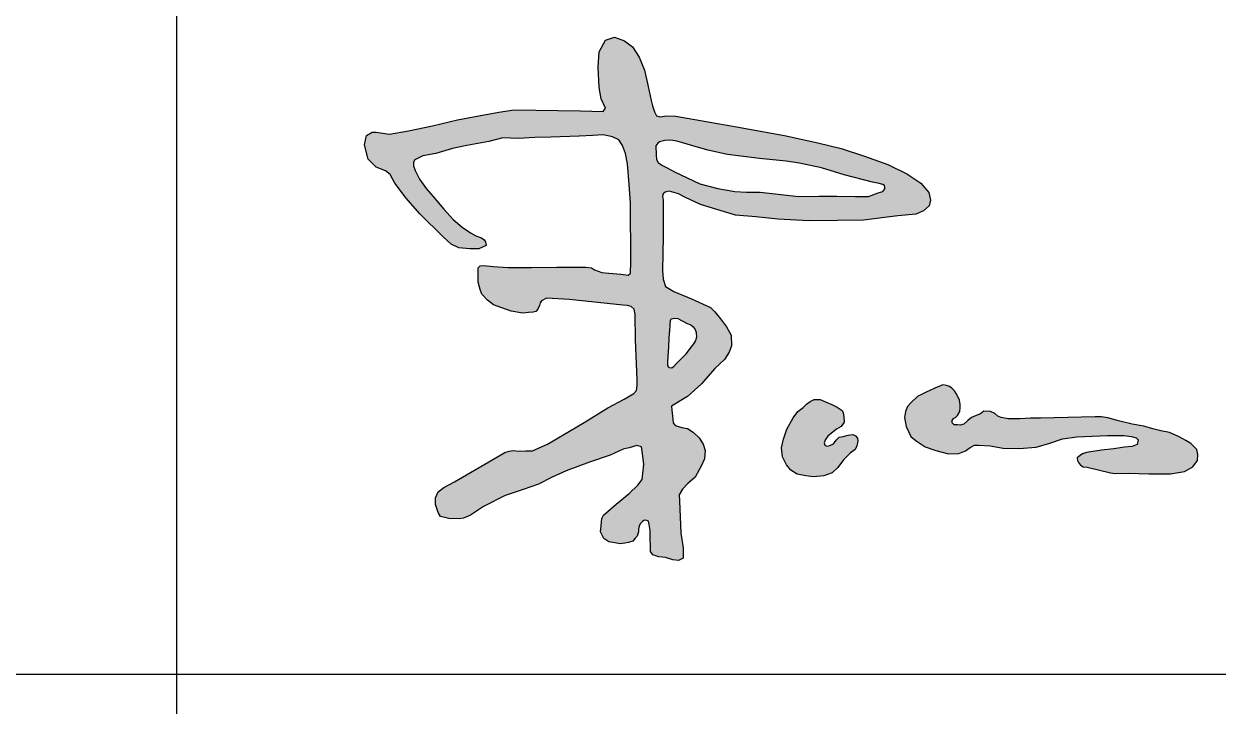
# Model space of a CAD drawing. Extents: x 1728470 to 1835391, y -157368 to 197905.
# Drawn here: x 1785044 to 1786843, y 131445 to 132473 of the extents above; entities that cross this region are included whole.
import ezdxf

# ---------------------------------------------------------------- set-up
doc = ezdxf.new("R2010")
doc.units = 0
doc.header["$LTSCALE"] = 1000
doc.header["$MEASUREMENT"] = 0
doc.layers.get('0').update_dxf_attribs({"linetype": 'CONTINUOUS'})
doc.layers.add('PUB_TITLE', color=4, linetype='CONTINUOUS')

msp = doc.modelspace()

# ---------------------------------------------------------------- hatches: boundary and pattern name
h = msp.add_hatch(color=7)
h.paths.add_polyline_path([(1786007.4, 132207.4), (1786006.3, 132213.3), (1786007.2, 132216.8), (1786010.1, 132219.3), (1786016.5, 132220.8), (1786030.1, 132217.1), (1786040.7, 132211.4), (1786063.5, 132201), (1786088, 132193.2), (1786116, 132184.9), (1786146.7, 132182.3), (1786179.9, 132178.7), (1786227.2, 132176.1), (1786269.9, 132176.6), (1786308.8, 132177.1), (1786360.8, 132183.7), (1786387.6, 132186.1), (1786399.5, 132191.1), (1786407.7, 132198.9), (1786409.7, 132207.5), (1786407.3, 132219), (1786395.4, 132232.9), (1786374, 132247.3), (1786345.4, 132261.3), (1786310.3, 132273.6), (1786275.3, 132285.2), (1786240.2, 132294), (1786189.8, 132305.1), (1786117.8, 132318.1), (1786026.2, 132333.8), (1786012, 132334.4), (1786002.5, 132332.9), (1785997, 132334.6), (1785994.2, 132340.8), (1785991.3, 132349.4), (1785989.2, 132357.6), (1785984.7, 132378.9), (1785978.9, 132403.6), (1785971.1, 132422.9), (1785960.9, 132438.5), (1785948.9, 132447.5), (1785934.1, 132453.3), (1785920.6, 132448.8), (1785910.7, 132431.1), (1785909.5, 132407.7), (1785910.8, 132377.1), (1785914, 132360.2), (1785920.2, 132345.9), (1785916.8, 132341.2), (1785882.6, 132342.2), (1785848.4, 132342.6), (1785782.7, 132343.5), (1785759.5, 132340.3), (1785729.5, 132334.3), (1785697.6, 132328.7), (1785659.7, 132319.5), (1785623.6, 132312.1), (1785595, 132307), (1785575.1, 132309.8), (1785569.1, 132309.8), (1785560.3, 132304.7), (1785557.6, 132290.9), (1785563.1, 132269), (1785575.2, 132257.4), (1785589, 132251.4), (1785596, 132245.9), (1785602.9, 132233), (1785620, 132210.3), (1785640.8, 132186.8), (1785675.7, 132152.2), (1785687.7, 132141.2), (1785699.4, 132135.7), (1785716.2, 132134.3), (1785729.4, 132134.3), (1785740.7, 132139), (1785740.5, 132140.6), (1785740.3, 132141.6), (1785739.5, 132144.4), (1785737.7, 132147.6), (1785733.6, 132150.4), (1785724.9, 132153.6), (1785717.3, 132158.1), (1785704.4, 132166.7), (1785691, 132178.2), (1785677.1, 132193.9), (1785660.5, 132213.3), (1785650.3, 132224.9), (1785640.3, 132239.3), (1785633.8, 132252.1), (1785631, 132259.1), (1785631, 132264.7), (1785633.3, 132268.1), (1785645.2, 132274.3), (1785665, 132278), (1785689.9, 132285.2), (1785711.7, 132289.9), (1785744.5, 132295.6), (1785765.8, 132301.3), (1785788.8, 132300.3), (1785813.7, 132301.8), (1785838.1, 132302.3), (1785880.7, 132303.9), (1785901.5, 132304.9), (1785917.1, 132306), (1785931.1, 132302.8), (1785940.5, 132298.2), (1785946.2, 132289.9), (1785950.4, 132277.9), (1785953.5, 132262.4), (1785956.1, 132231.2), (1785958.2, 132203.2), (1785958.4, 132113.9), (1785958.1, 132097.4), (1785954.4, 132094.6), (1785943.7, 132096), (1785925.5, 132097.2), (1785915.1, 132098.6), (1785903.8, 132102.6), (1785899.2, 132105.5), (1785891, 132106.6), (1785847.3, 132106.6), (1785808.9, 132106), (1785773.6, 132105.7), (1785751.1, 132107.5), (1785737.2, 132108.9), (1785731.7, 132108.3), (1785728.8, 132105.4), (1785728.5, 132095.3), (1785728.8, 132083.8), (1785731.7, 132072.8), (1785734.3, 132065.6), (1785742.7, 132056.9), (1785751.6, 132049.7), (1785764.1, 132045.1), (1785778.5, 132039.9), (1785795.9, 132037.3), (1785804.4, 132038), (1785811.6, 132038.6), (1785815.6, 132039.6), (1785818.7, 132042.9), (1785820.8, 132048.7), (1785822.2, 132052.7), (1785824.1, 132055.7), (1785831.5, 132059.5), (1785866.1, 132057.6), (1785946.3, 132049.4), (1785953.6, 132048.8), (1785959, 132047.4), (1785963.7, 132043.2), (1785965, 132034.9), (1785965.5, 131997), (1785968.3, 131937), (1785968.1, 131928.1), (1785967.3, 131920.3), (1785963.1, 131915.9), (1785948.3, 131907.7), (1785924.1, 131894.6), (1785888.3, 131872.4), (1785833.1, 131839.8), (1785820.7, 131834.2), (1785810.2, 131829.7), (1785800.6, 131829.4), (1785790, 131829.1), (1785781.3, 131829.9), (1785775.5, 131829.2), (1785768.7, 131827.2), (1785693, 131782.9), (1785677.1, 131774.2), (1785668.6, 131767.8), (1785664.5, 131758.8), (1785664.5, 131748.7), (1785668.6, 131736.7), (1785671.7, 131730.8), (1785684.6, 131727.7), (1785700, 131727.2), (1785706.4, 131728.2), (1785717, 131732.7), (1785736.8, 131745.7), (1785769.1, 131762.4), (1785796.3, 131771.4), (1785819.7, 131779.6), (1785839.8, 131789.9), (1785861.2, 131799.3), (1785896.2, 131812.4), (1785927.5, 131823.1), (1785946.8, 131832.1), (1785955.8, 131834.2), (1785967.7, 131837.5), (1785974.7, 131835.4), (1785976, 131825.2), (1785978, 131809.6), (1785976.8, 131795.6), (1785975.6, 131786.6), (1785969, 131777.9), (1785956.2, 131765.2), (1785936.5, 131749.2), (1785917.5, 131732.4), (1785915, 131727.8), (1785914, 131716.6), (1785912.7, 131707.7), (1785917.9, 131697.6), (1785925.5, 131692.6), (1785934.6, 131690.8), (1785942.4, 131689.6), (1785949.3, 131690.6), (1785955.2, 131691.2), (1785961.4, 131693.5), (1785965, 131697.9), (1785968, 131701.1), (1785970.3, 131707.7), (1785970.3, 131711.6), (1785971, 131715.9), (1785972.4, 131719.8), (1785976.2, 131723.2), (1785978.1, 131724.4), (1785981.3, 131725.3), (1785984.9, 131723.5), (1785986.1, 131718.7), (1785987.5, 131709.5), (1785987.6, 131698.9), (1785987.9, 131684.3), (1785987.9, 131677.8), (1785991.5, 131672.6), (1786000.6, 131670), (1786010.7, 131668.7), (1786021.7, 131665.5), (1786030.5, 131664.5), (1786037.2, 131667.6), (1786037.2, 131683.4), (1786033.9, 131705.7), (1786031.6, 131754.4), (1786031.3, 131763.5), (1786036.4, 131771.9), (1786044.4, 131780.3), (1786055.4, 131789.8), (1786064.9, 131807.4), (1786069.7, 131817.6), (1786070.4, 131830), (1786067.5, 131839.9), (1786061.3, 131849.4), (1786052.3, 131857.6), (1786043.9, 131863.1), (1786035.3, 131864.8), (1786025.1, 131868), (1786022.2, 131872), (1786021.1, 131882.1), (1786020.2, 131891.1), (1786019.8, 131897.1), (1786043.8, 131911.7), (1786064.8, 131930.4), (1786084.9, 131953.7), (1786099.5, 131967.5), (1786106.8, 131978.1), (1786110.1, 131988), (1786109.4, 132003.8), (1786102.8, 132016.6), (1786093.7, 132028.7), (1786084.9, 132038.9), (1786078.3, 132045.8), (1786049.7, 132058.6), (1786023.4, 132069.7), (1786010.7, 132077.1), (1786007.2, 132088.2), (1786006, 132101.6), (1786007.4, 132152.6)])
h.paths.add_polyline_path([(1786024.5, 132249.9), (1786013, 132256.3), (1786005.3, 132260.1), (1785999.8, 132264), (1785997, 132268.8), (1785996.6, 132275.7), (1785996.3, 132289.4), (1785997.8, 132291.2), (1785999.1, 132293.3), (1786001.7, 132295.3), (1786005.7, 132296.6), (1786009.5, 132297.4), (1786016.3, 132297.8), (1786021.6, 132297.6), (1786028, 132296.6), (1786035, 132294.4), (1786051.7, 132289.3), (1786074.3, 132282.8), (1786103.9, 132276.4), (1786152.1, 132270.3), (1786192.7, 132266.1), (1786212.4, 132263), (1786245.7, 132256.3), (1786280, 132245.4), (1786322.4, 132234.5), (1786332.6, 132232.7), (1786337.9, 132231.1), (1786340.5, 132229.4), (1786341.1, 132226.8), (1786341.3, 132224.6), (1786338.3, 132220.7), (1786330.8, 132218.5), (1786316.4, 132213.2), (1786296.7, 132212.9), (1786268.6, 132213.5), (1786241.7, 132213.5), (1786211.4, 132212.9), (1786153.4, 132219.4), (1786132.9, 132219.4), (1786115.4, 132220.5), (1786089.7, 132225.2), (1786062.2, 132232.2)], flags=16)
h.paths.add_polyline_path([(1786021.7, 132029.3), (1786024.9, 132029.8), (1786029.5, 132029.3), (1786043.2, 132021.6), (1786048.7, 132019.3), (1786052.3, 132016.4), (1786055.3, 132012.7), (1786056.7, 132008.1), (1786057.3, 132001.1), (1786055.7, 131996), (1786052.8, 131990.8), (1786047.5, 131983.9), (1786040.2, 131974.3), (1786033.1, 131967.2), (1786026.7, 131960.9), (1786022.8, 131956.1), (1786020.1, 131954.4), (1786017, 131954.6), (1786015.6, 131955.5), (1786014.2, 131958.1), (1786014.1, 131963.5), (1786015.6, 131986.5), (1786016.2, 132000.1), (1786016.8, 132006.2), (1786017.5, 132010.6), (1786017.6, 132019.7), (1786018.1, 132026.1), (1786019.2, 132028.4)], flags=16)
h = msp.add_hatch(color=7)
h.paths.add_polyline_path([(1786289.1, 131826.2), (1786296.3, 131831.6), (1786298.8, 131837.3), (1786300.4, 131844.2), (1786299.9, 131848.6), (1786296.8, 131852.2), (1786292.7, 131854), (1786285.7, 131853.2), (1786278.5, 131851.4), (1786272.1, 131850.4), (1786267.7, 131845.8), (1786263.6, 131840.4), (1786258.2, 131837.5), (1786253.6, 131836.5), (1786250.5, 131838.1), (1786249.5, 131841.9), (1786251.5, 131846.5), (1786255.4, 131851.7), (1786268.3, 131862.3), (1786275.2, 131866.1), (1786279.7, 131872.7), (1786279.5, 131881.2), (1786278.4, 131886.7), (1786276.6, 131890.4), (1786269.5, 131895.5), (1786261.2, 131899.5), (1786251.6, 131903.6), (1786243.7, 131906.8), (1786234.5, 131906.8), (1786228.6, 131904.1), (1786223.3, 131900), (1786217.9, 131895.1), (1786210.2, 131888.7), (1786203, 131879.4), (1786193.4, 131862.5), (1786188.5, 131847.2), (1786185.5, 131833.9), (1786187, 131820.8), (1786193.2, 131808.5), (1786199.3, 131800.7), (1786208.9, 131794.6), (1786222.2, 131791.8), (1786233.8, 131790.2), (1786249, 131792), (1786261.8, 131796.4), (1786270.3, 131804.6), (1786278.8, 131816.2)])
h.paths.add_polyline_path([(1786770, 131857.2), (1786756.8, 131859.7), (1786744.7, 131862.6), (1786731.2, 131867), (1786713.7, 131869.6), (1786693.2, 131874.7), (1786677.1, 131879.4), (1786667.3, 131880.9), (1786657.8, 131880.9), (1786575.4, 131878.9), (1786560.7, 131878.9), (1786544.3, 131877.9), (1786526.8, 131877.7), (1786516.3, 131880), (1786511.1, 131882), (1786506.8, 131885.9), (1786500.1, 131888.9), (1786490, 131889.2), (1786485.4, 131885.6), (1786478.7, 131882.8), (1786471.5, 131880), (1786465.9, 131875.1), (1786460, 131870), (1786454.5, 131868.2), (1786450.3, 131868.7), (1786445.3, 131868.6), (1786442.7, 131871.9), (1786442.5, 131875.4), (1786444.5, 131878.2), (1786448.1, 131880.4), (1786450.6, 131882.7), (1786454.2, 131888.8), (1786454.7, 131894.9), (1786454.4, 131899.4), (1786453.6, 131906.1), (1786451.5, 131910.6), (1786448.3, 131915.8), (1786446, 131920.1), (1786442, 131924.1), (1786438.3, 131926.5), (1786434.1, 131928), (1786428.3, 131928.9), (1786426, 131928.1), (1786423.7, 131927), (1786420.9, 131926), (1786403.4, 131918), (1786390.2, 131911.4), (1786380.7, 131902.7), (1786375.3, 131896.5), (1786372, 131888.8), (1786370.5, 131879.7), (1786373.1, 131866.2), (1786380.4, 131851.2), (1786388.4, 131844.6), (1786401.9, 131835.8), (1786418, 131830), (1786437, 131824.9), (1786452.4, 131825.6), (1786462.6, 131829.6), (1786469.5, 131834.8), (1786476.1, 131838), (1786482, 131838), (1786499.9, 131837.3), (1786519.4, 131833.7), (1786543.6, 131833.2), (1786569, 131835), (1786589.5, 131841.4), (1786608.8, 131847.8), (1786630.4, 131850.7), (1786653.2, 131851.9), (1786676.5, 131852.5), (1786701.1, 131852.9), (1786712.4, 131851.4), (1786719.6, 131849.1), (1786722.5, 131846.2), (1786721.1, 131839.3), (1786713.7, 131836.3), (1786701.9, 131834.9), (1786686.1, 131832.6), (1786667.2, 131830.4), (1786645, 131826.9), (1786639, 131824.9), (1786635.4, 131822.8), (1786630.9, 131819), (1786631.3, 131815), (1786632.7, 131811.9), (1786635.9, 131808.2), (1786639.9, 131805.6), (1786645.9, 131804.9), (1786680.9, 131796.3), (1786688.1, 131795.5), (1786707.5, 131795.8), (1786738.5, 131794.7), (1786771.4, 131794.7), (1786792.3, 131798.4), (1786804.7, 131805.3), (1786812, 131815.2), (1786812.7, 131823.9), (1786810.9, 131831.6), (1786802.1, 131840.7), (1786794.4, 131845.1), (1786784.2, 131850.9)])

# ---------------------------------------------------------------- linework, layer by layer
for points in [[(1785740.7, 132139), (1785729.4, 132134.3), (1785716.2, 132134.3), (1785699.4, 132135.7), (1785687.7, 132141.2), (1785675.7, 132152.2), (1785640.8, 132186.8), (1785620, 132210.3), (1785602.9, 132233), (1785596, 132245.9), (1785589, 132251.4), (1785575.2, 132257.4), (1785563.1, 132269), (1785557.6, 132290.9), (1785560.3, 132304.7), (1785569.1, 132309.8), (1785575.1, 132309.8), (1785595, 132307), (1785623.6, 132312.1), (1785659.7, 132319.5), (1785697.6, 132328.7), (1785729.5, 132334.3), (1785759.5, 132340.3), (1785782.7, 132343.5), (1785848.4, 132342.6), (1785882.6, 132342.2), (1785916.8, 132341.2), (1785920.2, 132345.9), (1785914, 132360.2), (1785910.8, 132377.1), (1785909.5, 132407.7), (1785910.7, 132431.1), (1785920.6, 132448.8), (1785934.1, 132453.3), (1785948.9, 132447.5), (1785960.9, 132438.5), (1785971.1, 132422.9), (1785978.9, 132403.6), (1785984.7, 132378.9), (1785989.2, 132357.6), (1785991.3, 132349.4), (1785994.2, 132340.8), (1785997, 132334.6), (1786002.5, 132332.9), (1786012, 132334.4), (1786026.2, 132333.8), (1786117.8, 132318.1), (1786189.8, 132305.1), (1786240.2, 132294), (1786275.3, 132285.2), (1786310.3, 132273.6), (1786345.4, 132261.3), (1786374, 132247.3), (1786395.4, 132232.9), (1786407.3, 132219), (1786409.7, 132207.5), (1786407.7, 132198.9), (1786399.5, 132191.1), (1786387.6, 132186.1), (1786360.8, 132183.7), (1786308.8, 132177.1), (1786269.9, 132176.6), (1786227.2, 132176.1), (1786179.9, 132178.7), (1786146.7, 132182.3), (1786116, 132184.9), (1786088, 132193.2), (1786063.5, 132201), (1786040.7, 132211.4), (1786030.1, 132217.1), (1786016.5, 132220.8), (1786010.1, 132219.3), (1786007.2, 132216.8), (1786006.3, 132213.3), (1786007.4, 132207.4), (1786007.4, 132152.6), (1786006, 132101.6), (1786007.2, 132088.2), (1786010.7, 132077.1), (1786023.4, 132069.7), (1786049.7, 132058.6), (1786078.3, 132045.8), (1786084.9, 132038.9), (1786093.7, 132028.7), (1786102.8, 132016.6), (1786109.4, 132003.8), (1786110.1, 131988), (1786106.8, 131978.1), (1786099.5, 131967.5), (1786084.9, 131953.7), (1786064.8, 131930.4), (1786043.8, 131911.7), (1786019.8, 131897.1), (1786020.2, 131891.1), (1786021.1, 131882.1), (1786022.2, 131872), (1786025.1, 131868), (1786035.3, 131864.8), (1786043.9, 131863.1), (1786052.3, 131857.6), (1786061.3, 131849.4), (1786067.5, 131839.9), (1786070.4, 131830), (1786069.7, 131817.6), (1786064.9, 131807.4), (1786055.4, 131789.8), (1786044.4, 131780.3), (1786036.4, 131771.9), (1786031.3, 131763.5), (1786031.6, 131754.4), (1786033.9, 131705.7), (1786037.2, 131683.4), (1786037.2, 131667.6), (1786030.5, 131664.5), (1786021.7, 131665.5), (1786010.7, 131668.7), (1786000.6, 131670), (1785991.5, 131672.6), (1785987.9, 131677.8), (1785987.9, 131684.3), (1785987.6, 131698.9), (1785987.5, 131709.5), (1785986.1, 131718.7), (1785984.9, 131723.5), (1785981.3, 131725.3), (1785978.1, 131724.4), (1785976.2, 131723.2), (1785972.4, 131719.8), (1785971, 131715.9), (1785970.3, 131711.6), (1785970.3, 131707.7), (1785968, 131701.1), (1785965, 131697.9), (1785961.4, 131693.5), (1785955.2, 131691.2), (1785949.3, 131690.6), (1785942.4, 131689.6), (1785934.6, 131690.8), (1785925.5, 131692.6), (1785917.9, 131697.6), (1785912.7, 131707.7), (1785914, 131716.6), (1785915, 131727.8), (1785917.5, 131732.4), (1785936.5, 131749.2), (1785956.2, 131765.2), (1785969, 131777.9), (1785975.6, 131786.6), (1785976.8, 131795.6), (1785978, 131809.6), (1785976, 131825.2), (1785974.7, 131835.4), (1785967.7, 131837.5), (1785955.8, 131834.2), (1785946.8, 131832.1), (1785927.5, 131823.1), (1785896.2, 131812.4), (1785861.2, 131799.3), (1785839.8, 131789.9), (1785819.7, 131779.6), (1785796.3, 131771.4), (1785769.1, 131762.4), (1785736.8, 131745.7), (1785717, 131732.7), (1785706.4, 131728.2), (1785700, 131727.2), (1785684.6, 131727.7), (1785671.7, 131730.8), (1785668.6, 131736.7), (1785664.5, 131748.7), (1785664.5, 131758.8), (1785668.6, 131767.8), (1785677.1, 131774.2), (1785693, 131782.9), (1785768.7, 131827.2), (1785775.5, 131829.2), (1785781.3, 131829.9), (1785790, 131829.1), (1785800.6, 131829.4), (1785810.2, 131829.7), (1785820.7, 131834.2), (1785833.1, 131839.8), (1785888.3, 131872.4), (1785924.1, 131894.6), (1785948.3, 131907.7), (1785963.1, 131915.9), (1785967.3, 131920.3), (1785968.1, 131928.1), (1785968.3, 131937), (1785965.5, 131997), (1785965, 132034.9), (1785963.7, 132043.2), (1785959, 132047.4), (1785953.6, 132048.8), (1785946.3, 132049.4), (1785866.1, 132057.6), (1785831.5, 132059.5), (1785824.1, 132055.7), (1785822.2, 132052.7), (1785820.8, 132048.7), (1785818.7, 132042.9), (1785815.6, 132039.6), (1785811.6, 132038.6), (1785804.4, 132038), (1785795.9, 132037.3), (1785778.5, 132039.9), (1785764.1, 132045.1), (1785751.6, 132049.7), (1785742.7, 132056.9), (1785734.3, 132065.6), (1785731.7, 132072.8), (1785728.8, 132083.8), (1785728.5, 132095.3), (1785728.8, 132105.4), (1785731.7, 132108.3), (1785737.2, 132108.9), (1785751.1, 132107.5), (1785773.6, 132105.7), (1785808.9, 132106), (1785847.3, 132106.6), (1785891, 132106.6), (1785899.2, 132105.5), (1785903.8, 132102.6), (1785915.1, 132098.6), (1785925.5, 132097.2), (1785943.7, 132096), (1785954.4, 132094.6), (1785958.1, 132097.4), (1785958.4, 132113.9), (1785958.2, 132203.2), (1785956.1, 132231.2), (1785953.5, 132262.4), (1785950.4, 132277.9), (1785946.2, 132289.9), (1785940.5, 132298.2), (1785931.1, 132302.8), (1785917.1, 132306), (1785901.5, 132304.9), (1785880.7, 132303.9), (1785838.1, 132302.3), (1785813.7, 132301.8), (1785788.8, 132300.3), (1785765.8, 132301.3), (1785744.5, 132295.6), (1785711.7, 132289.9), (1785689.9, 132285.2), (1785665, 132278), (1785645.2, 132274.3), (1785633.3, 132268.1), (1785631, 132264.7), (1785631, 132259.1), (1785633.8, 132252.1), (1785640.3, 132239.3), (1785650.3, 132224.9), (1785660.5, 132213.3), (1785677.1, 132193.9), (1785691, 132178.2), (1785704.4, 132166.7), (1785717.3, 132158.1), (1785724.9, 132153.6), (1785733.6, 132150.4), (1785737.7, 132147.6), (1785739.5, 132144.4), (1785740.3, 132141.6), (1785740.5, 132140.6)], [(1785996.3, 132289.4), (1785996.6, 132275.7), (1785997, 132268.8), (1785999.8, 132264), (1786005.3, 132260.1), (1786013, 132256.3), (1786024.5, 132249.9), (1786062.2, 132232.2), (1786089.7, 132225.2), (1786115.4, 132220.5), (1786132.9, 132219.4), (1786153.4, 132219.4), (1786211.4, 132212.9), (1786241.7, 132213.5), (1786268.6, 132213.5), (1786296.7, 132212.9), (1786316.4, 132213.2), (1786330.8, 132218.5), (1786338.3, 132220.7), (1786341.3, 132224.6), (1786341.1, 132226.8), (1786340.5, 132229.4), (1786337.9, 132231.1), (1786332.6, 132232.7), (1786322.4, 132234.5), (1786280, 132245.4), (1786245.7, 132256.3), (1786212.4, 132263), (1786192.7, 132266.1), (1786152.1, 132270.3), (1786103.9, 132276.4), (1786074.3, 132282.8), (1786051.7, 132289.3), (1786035, 132294.4), (1786028, 132296.6), (1786021.6, 132297.6), (1786016.3, 132297.8), (1786009.5, 132297.4), (1786005.7, 132296.6), (1786001.7, 132295.3), (1785999.1, 132293.3), (1785997.8, 132291.2)], [(1786017.5, 132010.6), (1786017.6, 132019.7), (1786018.1, 132026.1), (1786019.2, 132028.4), (1786021.7, 132029.3), (1786024.9, 132029.8), (1786029.5, 132029.3), (1786043.2, 132021.6), (1786048.7, 132019.3), (1786052.3, 132016.4), (1786055.3, 132012.7), (1786056.7, 132008.1), (1786057.3, 132001.1), (1786055.7, 131996), (1786052.8, 131990.8), (1786047.5, 131983.9), (1786040.2, 131974.3), (1786033.1, 131967.2), (1786026.7, 131960.9), (1786022.8, 131956.1), (1786020.1, 131954.4), (1786017, 131954.6), (1786015.6, 131955.5), (1786014.2, 131958.1), (1786014.1, 131963.5), (1786015.6, 131986.5), (1786016.2, 132000.1), (1786016.8, 132006.2)], [(1786420.9, 131926), (1786403.4, 131918), (1786390.2, 131911.4), (1786380.7, 131902.7), (1786375.3, 131896.5), (1786372, 131888.8), (1786370.5, 131879.7), (1786373.1, 131866.2), (1786380.4, 131851.2), (1786388.4, 131844.6), (1786401.9, 131835.8), (1786418, 131830), (1786437, 131824.9), (1786452.4, 131825.6), (1786462.6, 131829.6), (1786469.5, 131834.8), (1786476.1, 131838), (1786482, 131838), (1786499.9, 131837.3), (1786519.4, 131833.7), (1786543.6, 131833.2), (1786569, 131835), (1786589.5, 131841.4), (1786608.8, 131847.8), (1786630.4, 131850.7), (1786653.2, 131851.9), (1786676.5, 131852.5), (1786701.1, 131852.9), (1786712.4, 131851.4), (1786719.6, 131849.1), (1786722.5, 131846.2), (1786721.1, 131839.3), (1786713.7, 131836.3), (1786701.9, 131834.9), (1786686.1, 131832.6), (1786667.2, 131830.4), (1786645, 131826.9), (1786639, 131824.9), (1786635.4, 131822.8), (1786630.9, 131819), (1786631.3, 131815), (1786632.7, 131811.9), (1786635.9, 131808.2), (1786639.9, 131805.6), (1786645.9, 131804.9), (1786680.9, 131796.3), (1786688.1, 131795.5), (1786707.5, 131795.8), (1786738.5, 131794.7), (1786771.4, 131794.7), (1786792.3, 131798.4), (1786804.7, 131805.3), (1786812, 131815.2), (1786812.7, 131823.9), (1786810.9, 131831.6), (1786802.1, 131840.7), (1786794.4, 131845.1), (1786784.2, 131850.9), (1786770, 131857.2), (1786756.8, 131859.7), (1786744.7, 131862.6), (1786731.2, 131867), (1786713.7, 131869.6), (1786693.2, 131874.7), (1786677.1, 131879.4), (1786667.3, 131880.9), (1786657.8, 131880.9), (1786575.4, 131878.9), (1786560.7, 131878.9), (1786544.3, 131877.9), (1786526.8, 131877.7), (1786516.3, 131880), (1786511.1, 131882), (1786506.8, 131885.9), (1786500.1, 131888.9), (1786490, 131889.2), (1786485.4, 131885.6), (1786478.7, 131882.8), (1786471.5, 131880), (1786465.9, 131875.1), (1786460, 131870), (1786454.5, 131868.2), (1786450.3, 131868.7), (1786445.3, 131868.6), (1786442.7, 131871.9), (1786442.5, 131875.4), (1786444.5, 131878.2), (1786448.1, 131880.4), (1786450.6, 131882.7), (1786454.2, 131888.8), (1786454.7, 131894.9), (1786454.4, 131899.4), (1786453.6, 131906.1), (1786451.5, 131910.6), (1786448.3, 131915.8), (1786446, 131920.1), (1786442, 131924.1), (1786438.3, 131926.5), (1786434.1, 131928), (1786428.3, 131928.9), (1786426, 131928.1), (1786423.7, 131927)], [(1786228.6, 131904.1), (1786234.5, 131906.8), (1786243.7, 131906.8), (1786251.6, 131903.6), (1786261.2, 131899.5), (1786269.5, 131895.5), (1786276.6, 131890.4), (1786278.4, 131886.7), (1786279.5, 131881.2), (1786279.7, 131872.7), (1786275.2, 131866.1), (1786268.3, 131862.3), (1786255.4, 131851.7), (1786251.5, 131846.5), (1786249.5, 131841.9), (1786250.5, 131838.1), (1786253.6, 131836.5), (1786258.2, 131837.5), (1786263.6, 131840.4), (1786267.7, 131845.8), (1786272.1, 131850.4), (1786278.5, 131851.4), (1786285.7, 131853.2), (1786292.7, 131854), (1786296.8, 131852.2), (1786299.9, 131848.6), (1786300.4, 131844.2), (1786298.8, 131837.3), (1786296.3, 131831.6), (1786289.1, 131826.2), (1786278.8, 131816.2), (1786270.3, 131804.6), (1786261.8, 131796.4), (1786249, 131792), (1786233.8, 131790.2), (1786222.2, 131791.8), (1786208.9, 131794.6), (1786199.3, 131800.7), (1786193.2, 131808.5), (1786187, 131820.8), (1786185.5, 131833.9), (1786188.5, 131847.2), (1786193.4, 131862.5), (1786203, 131879.4), (1786210.2, 131888.7), (1786217.9, 131895.1), (1786223.3, 131900)]]:
    msp.add_lwpolyline(points, close=True)
at = {"layer": 'PUB_TITLE', "color": 4}
for p, q in [((1785274.8, 126493), (1785274.8, 133493)), ((1781574.8, 131493), (1787074.8, 131493))]:
    msp.add_line(p, q, dxfattribs=at)

doc.saveas('drawing.dxf')
